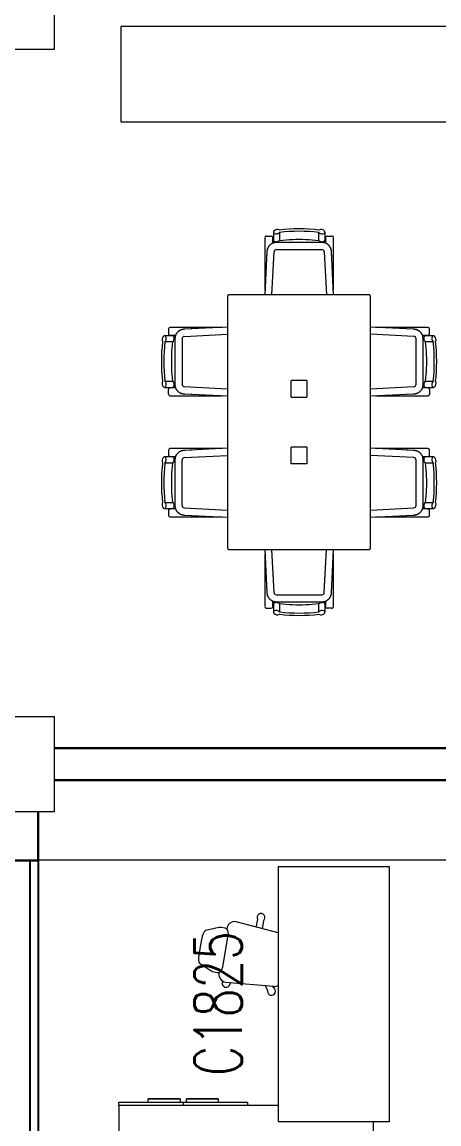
# Model space of a CAD drawing. Header units: inches. Extents: x 675 to 51927, y 19035 to 68555.
# Drawn here: x 8881 to 11500, y 45736 to 52663 of the extents above; entities that cross this region are included whole.
import ezdxf

# ---------------------------------------------------------------- set-up
doc = ezdxf.new("R2010")
doc.units = ezdxf.units.IN
doc.header["$LTSCALE"] = 0.5
doc.header["$MEASUREMENT"] = 0
for name, color, linetype, lineweight in [('00I-FURN', 30, 'Continuous', 9), ('Column', 192, 'Continuous', 13), ('Wall', 113, 'Continuous', 50)]:
    doc.layers.add(name, color=color, linetype=linetype, lineweight=lineweight)
doc.layers.add('Window Exterior', color=2, linetype='Continuous')
doc.layers.add('WINDOW_TEXT', color=7, linetype='Continuous')
doc.styles.add('_TCH_WINDOW', font='SIMPLEX', dxfattribs={"height": 3.5, "bigfont": 'GBCBIG'})

# ---------------------------------------------------------------- blocks, each defined once
blk = doc.blocks.new('$WINLIB2D$00000004')
at = {"color": 0}
for points in [[(-0.5, 0.5), (-0.5, -0.5)], [(-0.5, 0.5), (0.5, 0.5)], [(0.5, -0.5), (0.5, 0.5)], [(-0.5, 0.2406), (0.5, 0.2406)], [(-0.5, -0.5), (0.5, -0.5)]]:
    blk.add_lwpolyline(points, dxfattribs=at)

msp = doc.modelspace()

# ---------------------------------------------------------------- linework, layer by layer
at = {"layer": '00I-FURN'}
for p, q in [((11901.4, 52635.4), (9501.4, 52635.4)), ((9501.4, 52635.4), (9501.4, 52035.4)), ((9501.4, 52035.4), (11901.4, 52035.4)), ((10460.2, 51343.1), (10460.2, 51293.2)), ((10499.2, 51340.8), (10499.2, 51290.8)), ((10745.6, 51290.8), (10745.6, 51340.8)), ((10784.6, 51293.2), (10784.6, 51343.1)), ((10417.4, 51318), (10447.4, 51318)), ((10460.3, 51310.4), (10454.4, 51310.4)), ((10457, 51300.4), (10460.2, 51300.4)), ((10765.3, 51278), (10479.5, 51278)), ((10790.4, 51310.4), (10784.5, 51310.4)), ((10784.6, 51300.4), (10787.8, 51300.4)), ((10797.4, 51318), (10827.4, 51318)), ((10419.5, 51221), (10405.9, 50947.9)), ((10418.8, 51215.3), (10417.3, 51172)), ((10451, 50947.9), (10464.5, 51218.7)), ((10479.5, 51233), (10765.3, 51233)), ((10780.3, 51218.7), (10793.8, 50947.9)), ((10816.3, 51247.2), (10814.9, 51249.4)), ((10838.9, 50947.9), (10825.3, 51221)), ((10827.5, 51172), (10826, 51215.3)), ((10171.4, 50937.9), (10171.4, 49357.9)), ((11061.4, 50947.9), (10181.4, 50947.9)), ((11071.4, 49357.9), (11071.4, 50937.9)), ((9801.4, 50733.9), (9801.4, 50703.9)), ((9872.1, 50722.8), (9869.9, 50721.4)), ((10171.4, 50745.4), (9898.4, 50731.8)), ((9947.3, 50734), (9904.1, 50732.5)), ((11344.4, 50731.8), (11071.4, 50745.4)), ((11338.7, 50732.5), (11295.5, 50734)), ((11373.7, 50720.8), (11371.6, 50722.3)), ((11441.5, 50703.9), (11441.5, 50733.9)), ((9826.1, 50691.2), (9776.2, 50691.2)), ((9828.5, 50652.1), (9778.6, 50652.1)), ((9808.9, 50697), (9808.9, 50691.1)), ((9818.9, 50691.1), (9818.9, 50694.4)), ((9841.4, 50671.9), (9841.4, 50386)), ((9886.4, 50671.9), (9886.4, 50386)), ((9900.6, 50686.8), (10171.4, 50700.4)), ((11342.2, 50686.8), (11071.4, 50700.4)), ((11356.5, 50386), (11356.5, 50671.9)), ((11401.5, 50386), (11401.5, 50671.9)), ((11464.2, 50652.1), (11414.3, 50652.1)), ((11466.6, 50691.2), (11416.7, 50691.2)), ((11423.9, 50694.4), (11423.9, 50691.1)), ((11433.9, 50691.1), (11433.9, 50697)), ((9776.2, 50366.7), (9826.1, 50366.7)), ((9778.6, 50405.8), (9828.5, 50405.8)), ((9808.9, 50366.8), (9808.9, 50360.9)), ((9818.9, 50363.5), (9818.9, 50366.7)), ((9900.6, 50371), (10171.4, 50357.5)), ((10571.4, 50305.6), (10571.4, 50409.2)), ((10671.4, 50409.2), (10571.4, 50409.2)), ((10671.4, 50409.2), (10671.4, 50305.6)), ((11071.4, 50357.5), (11342.2, 50371)), ((11414.3, 50405.8), (11464.2, 50405.8)), ((11416.7, 50366.7), (11466.6, 50366.7)), ((11423.9, 50366.7), (11423.9, 50363.5)), ((11433.9, 50360.9), (11433.9, 50366.8)), ((9801.4, 50323.9), (9801.4, 50353.9)), ((9898.4, 50326.1), (10171.4, 50312.4)), ((9904.1, 50325.4), (9947.3, 50323.8)), ((10571.4, 50305.6), (10671.4, 50305.6)), ((11071.4, 50312.4), (11344.4, 50326.1)), ((11295.5, 50323.8), (11338.7, 50325.4)), ((11441.5, 50353.9), (11441.5, 50323.9)), ((9801.4, 49971.9), (9801.4, 49941.9)), ((10171.4, 49983.4), (9898.4, 49969.8)), ((9947.3, 49972), (9904.1, 49970.5)), ((10571.4, 49886.7), (10571.4, 49990.2)), ((10671.4, 49990.2), (10571.4, 49990.2)), ((10671.4, 49990.2), (10671.4, 49886.7)), ((11344.4, 49969.8), (11071.4, 49983.4)), ((11338.7, 49970.5), (11295.5, 49972)), ((11441.5, 49941.9), (11441.5, 49971.9)), ((9826.1, 49929.2), (9776.2, 49929.2)), ((9828.5, 49890.1), (9778.6, 49890.1)), ((9808.9, 49935), (9808.9, 49929.1)), ((9818.9, 49929.2), (9818.9, 49932.4)), ((9841.4, 49909.9), (9841.4, 49624)), ((9886.4, 49624), (9886.4, 49909.9)), ((9900.6, 49924.9), (10171.4, 49938.4)), ((10671.4, 49886.7), (10571.4, 49886.7)), ((11342.2, 49924.9), (11071.4, 49938.4)), ((11356.5, 49624), (11356.5, 49909.9)), ((11401.5, 49624), (11401.5, 49909.9)), ((11464.2, 49890.1), (11414.3, 49890.1)), ((11466.6, 49929.2), (11416.7, 49929.2)), ((11423.9, 49932.4), (11423.9, 49929.2)), ((11433.9, 49933.5), (11433.9, 49935)), ((11433.9, 49929.1), (11433.9, 49932.9)), ((9776.2, 49604.7), (9826.1, 49604.7)), ((9778.6, 49643.8), (9828.5, 49643.8)), ((9808.9, 49604.8), (9808.9, 49598.9)), ((9818.9, 49601.5), (9818.9, 49604.7)), ((9900.6, 49609), (10171.4, 49595.5)), ((11071.4, 49595.5), (11342.2, 49609)), ((11414.3, 49643.8), (11464.2, 49643.8)), ((11416.7, 49604.7), (11466.6, 49604.7)), ((11423.9, 49604.7), (11423.9, 49601.5)), ((11433.9, 49598.9), (11433.9, 49604.8)), ((9801.4, 49591.9), (9801.4, 49561.9)), ((9869.1, 49575.1), (9871.2, 49573.6)), ((9898.4, 49564.1), (10171.4, 49550.4)), ((9904.1, 49563.4), (9947.3, 49561.9)), ((11071.4, 49550.4), (11344.4, 49564.1)), ((11295.5, 49561.9), (11338.7, 49563.4)), ((11370.7, 49573.1), (11372.9, 49574.5)), ((11441.5, 49561.9), (11441.5, 49591.9)), ((10181.4, 49347.9), (11061.4, 49347.9)), ((10405.9, 49347.9), (10419.5, 49074.9)), ((10464.5, 49077.1), (10451, 49347.9)), ((10780.3, 49077.1), (10793.8, 49347.9)), ((10825.3, 49074.9), (10838.9, 49347.9)), ((10417.3, 49123.8), (10418.8, 49080.6)), ((10826, 49080.6), (10827.5, 49123.8)), ((10479.5, 49062.9), (10765.3, 49062.9)), ((10814.3, 49045.6), (10815.7, 49047.8)), ((10454.4, 48985.5), (10460.3, 48985.5)), ((10460.2, 48995.5), (10457, 48995.5)), ((10460.2, 49002.7), (10460.2, 48952.8)), ((10479.5, 49017.9), (10765.3, 49017.9)), ((10499.2, 49005), (10499.2, 48955.1)), ((10745.6, 48955.1), (10745.6, 49005)), ((10784.5, 48985.5), (10790.4, 48985.5)), ((10784.6, 48952.8), (10784.6, 49002.7)), ((10787.8, 48995.5), (10784.6, 48995.5)), ((10417.4, 48977.9), (10447.4, 48977.9)), ((10827.4, 48977.9), (10797.4, 48977.9)), ((11190.1, 47351.3), (10490.1, 47351.3)), ((10490.1, 47351.3), (10490.1, 45751.3)), ((11190.1, 45751.3), (11190.1, 47351.3)), ((10117.1, 46970.4), (10035.8, 46951.3)), ((10156.8, 46966.8), (10134.9, 46970.7)), ((10490.1, 46936.5), (10225.7, 47007.1)), ((10360.5, 47022), (10350.7, 46973.7)), ((10391.8, 46962.8), (10399.5, 47015.2)), ((10010.7, 46906.9), (10000.9, 46850.9)), ((10141.7, 46723.8), (10176.6, 46922.4)), ((10000.9, 46850.9), (9991.1, 46794.8)), ((9999.5, 46744.6), (10069.4, 46698.9)), ((10086, 46692.6), (10108, 46688.7)), ((10159, 46627.4), (10463.4, 46601)), ((10187.9, 46616.7), (10196.1, 46624.1)), ((10407.7, 46605.8), (10423.7, 46575.3)), ((10459.2, 46592.6), (10455.1, 46601.7)), ((9490.1, 45851.3), (9490.1, 45870.3)), ((10298.1, 45870.3), (9490.1, 45870.3)), ((9674.1, 45870.3), (9674.1, 45893.3)), ((9874.1, 45893.3), (9674.1, 45893.3)), ((9874.1, 45890.8), (9674.1, 45890.8)), ((9874.1, 45893.3), (9874.1, 45870.3)), ((9894.1, 45870.3), (9894.1, 45851.3)), ((9914.1, 45870.3), (9914.1, 45893.3)), ((10114.1, 45893.3), (9914.1, 45893.3)), ((10114.1, 45890.8), (9914.1, 45890.8)), ((10114.1, 45893.3), (10114.1, 45870.3)), ((10298.1, 45870.3), (10298.1, 45851.3)), ((10490.1, 45851.3), (9490.1, 45851.3)), ((9490.1, 45851.3), (9490.1, 45451.3)), ((10490.1, 45751.3), (11190.1, 45751.3)), ((11090.1, 45691.3), (11090.1, 45751.3))]:
    msp.add_line(p, q, dxfattribs=at)
at = {"layer": '00I-FURN', "lineweight": 20}
msp.add_line((8983.1, 47395.5), (12451.4, 47395.5), dxfattribs=at)
at = {"layer": '00I-FURN', "flags": 128}
for points in [[(10407.4, 51308), (10407.4, 50978)], [(10479.5, 51278), (10477.1, 51277.9), (10474.7, 51277.8), (10472.3, 51277.6), (10469.9, 51277.2), (10467.6, 51276.8), (10465.2, 51276.3), (10462.9, 51275.7), (10460.6, 51274.9), (10458.3, 51274.1), (10456.1, 51273.3), (10453.9, 51272.3), (10451.8, 51271.2), (10449.7, 51270.1), (10447.6, 51268.8), (10445.6, 51267.5), (10443.6, 51266.1), (10441.7, 51264.6), (10439.9, 51263.1), (10438.1, 51261.5), (10436.4, 51259.8), (10434.8, 51258), (10433.2, 51256.2), (10431.7, 51254.3), (10430.3, 51252.4), (10429, 51250.4), (10427.7, 51248.4), (10426.6, 51246.3), (10425.5, 51244.1), (10424.5, 51242), (10423.6, 51239.7), (10422.7, 51237.5), (10422, 51235.2), (10421.4, 51232.9), (10420.8, 51230.5), (10420.3, 51228.2), (10420, 51225.8), (10419.7, 51223.4), (10419.6, 51221), (10419.5, 51221)], [(10457.4, 51273.8), (10457.4, 51308)], [(10483.8, 51278), (10481.2, 51277.9), (10478.6, 51277.8), (10476, 51277.5), (10473.4, 51277.2), (10470.9, 51276.7), (10468.3, 51276.1), (10465.8, 51275.5), (10464.5, 51275.1)], [(10780, 51275.2), (10777.5, 51275.9), (10775, 51276.5), (10772.4, 51277), (10769.8, 51277.4), (10767.2, 51277.7), (10764.7, 51277.9), (10762.1, 51278), (10761, 51278)], [(10825.3, 51221), (10825.1, 51223.4), (10824.8, 51225.8), (10824.5, 51228.1), (10824, 51230.5), (10823.5, 51232.8), (10822.8, 51235.1), (10822.1, 51237.4), (10821.3, 51239.7), (10820.4, 51241.9), (10819.4, 51244.1), (10818.3, 51246.2), (10817.1, 51248.3), (10815.8, 51250.4), (10814.5, 51252.4), (10813.1, 51254.3), (10811.6, 51256.2), (10810, 51258), (10808.4, 51259.8), (10806.7, 51261.4), (10804.9, 51263.1), (10803.1, 51264.6), (10801.2, 51266.1), (10799.2, 51267.5), (10797.2, 51268.8), (10795.2, 51270), (10793.1, 51271.2), (10790.9, 51272.3), (10788.7, 51273.2), (10786.5, 51274.1), (10784.2, 51274.9), (10782, 51275.6), (10779.6, 51276.3), (10777.3, 51276.8), (10774.9, 51277.2), (10772.6, 51277.6), (10770.2, 51277.8), (10767.8, 51277.9), (10765.4, 51278), (10765.3, 51278)], [(10787.4, 51308), (10787.4, 51274.8)], [(10837.4, 50978), (10837.4, 51308)], [(10423.2, 51236.5), (10422.3, 51234.1), (10421.5, 51231.6), (10420.8, 51229.1), (10420.2, 51226.6), (10419.7, 51224), (10419.3, 51221.5), (10419, 51218.9), (10418.9, 51216.3), (10418.8, 51215.3)], [(10826, 51215.3), (10825.8, 51217.9), (10825.6, 51220.4), (10825.2, 51223), (10824.8, 51225.6), (10824.2, 51228.1), (10823.6, 51230.6), (10822.8, 51233.1), (10822, 51235.6), (10821.3, 51237.2)], [(10141.4, 50743.9), (9811.4, 50743.9)], [(9898.4, 50731.8), (9896, 50731.6), (9893.6, 50731.4), (9891.2, 50731), (9888.8, 50730.5), (9886.5, 50730), (9884.2, 50729.4), (9881.9, 50728.6), (9879.7, 50727.8), (9877.4, 50726.9), (9875.3, 50725.9), (9873.1, 50724.8), (9871, 50723.6), (9869, 50722.4), (9867, 50721), (9865, 50719.6), (9863.2, 50718.1), (9861.3, 50716.6), (9859.6, 50714.9), (9857.9, 50713.2), (9856.3, 50711.5), (9854.7, 50709.6), (9853.3, 50707.7), (9851.9, 50705.8), (9850.5, 50703.8), (9849.3, 50701.7), (9848.2, 50699.6), (9847.1, 50697.5), (9846.1, 50695.3), (9845.2, 50693), (9844.4, 50690.8), (9843.7, 50688.5), (9843.1, 50686.2), (9842.6, 50683.8), (9842.1, 50681.5), (9841.8, 50679.1), (9841.5, 50676.7), (9841.4, 50674.3), (9841.4, 50671.9), (9841.4, 50671.9)], [(9904.1, 50732.5), (9901.5, 50732.4), (9898.9, 50732.1), (9896.3, 50731.8), (9893.8, 50731.3), (9891.2, 50730.8), (9888.7, 50730.1), (9886.2, 50729.4), (9883.8, 50728.5), (9882.2, 50727.9)], [(11431.5, 50743.9), (11101.5, 50743.9)], [(11360, 50728.2), (11357.6, 50729), (11355.1, 50729.8), (11352.6, 50730.5), (11350.1, 50731.1), (11347.5, 50731.6), (11344.9, 50732), (11342.3, 50732.3), (11339.8, 50732.5), (11338.7, 50732.5)], [(11401.5, 50671.9), (11401.4, 50674.3), (11401.3, 50676.7), (11401, 50679), (11400.7, 50681.4), (11400.3, 50683.8), (11399.7, 50686.1), (11399.1, 50688.4), (11398.4, 50690.7), (11397.6, 50693), (11396.7, 50695.2), (11395.7, 50697.4), (11394.7, 50699.6), (11393.5, 50701.7), (11392.3, 50703.7), (11391, 50705.7), (11389.6, 50707.7), (11388.1, 50709.6), (11386.6, 50711.4), (11384.9, 50713.2), (11383.3, 50714.9), (11381.5, 50716.5), (11379.7, 50718.1), (11377.8, 50719.6), (11375.9, 50721), (11373.9, 50722.4), (11371.8, 50723.6), (11369.7, 50724.8), (11367.6, 50725.9), (11365.4, 50726.9), (11363.2, 50727.8), (11360.9, 50728.6), (11358.7, 50729.3), (11356.3, 50730), (11354, 50730.5), (11351.7, 50731), (11349.3, 50731.4), (11346.9, 50731.6), (11344.5, 50731.8), (11344.4, 50731.8)], [(9811.4, 50693.9), (9844.5, 50693.9)], [(9844.2, 50686.5), (9843.5, 50684), (9842.9, 50681.5), (9842.4, 50678.9), (9842, 50676.4), (9841.7, 50673.8), (9841.5, 50671.2), (9841.4, 50668.6), (9841.4, 50667.6)], [(11397.2, 50693.9), (11431.5, 50693.9)], [(11401.5, 50667.6), (11401.4, 50670.2), (11401.2, 50672.8), (11401, 50675.3), (11400.6, 50677.9), (11400.2, 50680.5), (11399.6, 50683), (11398.9, 50685.5), (11398.5, 50686.8)], [(9845.6, 50363.9), (9811.4, 50363.9)], [(9841.4, 50390.3), (9841.4, 50387.7), (9841.6, 50385.1), (9841.8, 50382.5), (9842.2, 50380), (9842.6, 50377.4), (9843.2, 50374.9), (9843.9, 50372.4), (9844.3, 50371.1)], [(9841.4, 50386), (9841.4, 50383.6), (9841.5, 50381.2), (9841.8, 50378.8), (9842.1, 50376.5), (9842.5, 50374.1), (9843.1, 50371.8), (9843.7, 50369.4), (9844.4, 50367.1), (9845.2, 50364.9), (9846.1, 50362.7), (9847.1, 50360.5), (9848.1, 50358.3), (9849.3, 50356.2), (9850.5, 50354.1), (9851.8, 50352.1), (9853.2, 50350.2), (9854.7, 50348.3), (9856.2, 50346.5), (9857.9, 50344.7), (9859.6, 50343), (9861.3, 50341.3), (9863.1, 50339.8), (9865, 50338.3), (9866.9, 50336.9), (9868.9, 50335.5), (9871, 50334.3), (9873.1, 50333.1), (9875.2, 50332), (9877.4, 50331), (9879.6, 50330.1), (9881.9, 50329.3), (9884.1, 50328.5), (9886.5, 50327.9), (9888.8, 50327.3), (9891.2, 50326.9), (9893.5, 50326.5), (9895.9, 50326.3), (9898.3, 50326.1), (9898.4, 50326.1)], [(11344.4, 50326.1), (11346.8, 50326.3), (11349.2, 50326.5), (11351.6, 50326.9), (11354, 50327.3), (11356.3, 50327.9), (11358.6, 50328.5), (11360.9, 50329.3), (11363.1, 50330.1), (11365.4, 50331), (11367.5, 50332), (11369.7, 50333.1), (11371.8, 50334.2), (11373.8, 50335.5), (11375.8, 50336.8), (11377.8, 50338.2), (11379.6, 50339.7), (11381.5, 50341.3), (11383.2, 50342.9), (11384.9, 50344.6), (11386.5, 50346.4), (11388.1, 50348.2), (11389.5, 50350.1), (11390.9, 50352.1), (11392.3, 50354.1), (11393.5, 50356.2), (11394.6, 50358.3), (11395.7, 50360.4), (11396.7, 50362.6), (11397.6, 50364.8), (11398.4, 50367.1), (11399.1, 50369.4), (11399.7, 50371.7), (11400.2, 50374), (11400.7, 50376.4), (11401, 50378.8), (11401.3, 50381.2), (11401.4, 50383.6), (11401.5, 50386), (11401.5, 50386)], [(11431.5, 50363.9), (11398.3, 50363.9)], [(11398.6, 50371.4), (11399.3, 50373.9), (11399.9, 50376.4), (11400.4, 50378.9), (11400.9, 50381.5), (11401.2, 50384.1), (11401.3, 50385.4)], [(11401.4, 50386.7), (11401.4, 50389.3), (11401.5, 50390.3)], [(9811.4, 50313.9), (10141.4, 50313.9)], [(9882.8, 50329.7), (9885.2, 50328.8), (9887.7, 50328), (9890.2, 50327.3), (9892.8, 50326.8), (9895.3, 50326.3), (9897.9, 50325.9), (9900.5, 50325.6), (9903.1, 50325.4), (9904.1, 50325.4)], [(11101.5, 50313.9), (11431.5, 50313.9)], [(11338.7, 50325.4), (11341.3, 50325.5), (11343.9, 50325.7), (11346.5, 50326.1), (11349, 50326.5), (11351.6, 50327.1), (11354.1, 50327.8), (11356.6, 50328.5), (11359, 50329.4), (11360.7, 50330)], [(10141.4, 49981.9), (9811.4, 49981.9)], [(9898.4, 49969.8), (9896, 49969.6), (9893.6, 49969.4), (9891.2, 49969), (9888.8, 49968.6), (9886.5, 49968), (9884.2, 49967.4), (9881.9, 49966.6), (9879.7, 49965.8), (9877.4, 49964.9), (9875.3, 49963.9), (9873.1, 49962.8), (9871, 49961.6), (9869, 49960.4), (9867, 49959.1), (9865, 49957.6), (9863.2, 49956.1), (9861.3, 49954.6), (9859.6, 49952.9), (9857.9, 49951.2), (9856.3, 49949.5), (9854.7, 49947.6), (9853.3, 49945.7), (9851.9, 49943.8), (9850.5, 49941.8), (9849.3, 49939.7), (9848.2, 49937.6), (9847.1, 49935.5), (9846.1, 49933.3), (9845.2, 49931.1), (9844.4, 49928.8), (9843.7, 49926.5), (9843.1, 49924.2), (9842.6, 49921.8), (9842.1, 49919.5), (9841.8, 49917.1), (9841.5, 49914.7), (9841.4, 49912.3), (9841.4, 49909.9), (9841.4, 49909.9)], [(9904.1, 49970.5), (9901.5, 49970.4), (9898.9, 49970.1), (9896.3, 49969.8), (9893.8, 49969.3), (9891.2, 49968.8), (9888.7, 49968.1), (9886.2, 49967.4), (9883.8, 49966.5), (9882.1, 49965.9)], [(11431.5, 49981.9), (11101.5, 49981.9)], [(11360, 49966.2), (11357.6, 49967), (11355.1, 49967.8), (11352.6, 49968.5), (11350.1, 49969.1), (11347.5, 49969.6), (11344.9, 49970), (11342.3, 49970.3), (11339.8, 49970.5), (11338.7, 49970.5)], [(11401.5, 49909.9), (11401.4, 49912.3), (11401.3, 49914.7), (11401, 49917.1), (11400.7, 49919.4), (11400.3, 49921.8), (11399.7, 49924.1), (11399.1, 49926.5), (11398.4, 49928.7), (11397.6, 49931), (11396.7, 49933.2), (11395.7, 49935.4), (11394.7, 49937.6), (11393.5, 49939.7), (11392.3, 49941.7), (11391, 49943.7), (11389.6, 49945.7), (11388.1, 49947.6), (11386.6, 49949.4), (11384.9, 49951.2), (11383.3, 49952.9), (11381.5, 49954.5), (11379.7, 49956.1), (11377.8, 49957.6), (11375.9, 49959), (11373.9, 49960.4), (11371.8, 49961.6), (11369.7, 49962.8), (11367.6, 49963.9), (11365.4, 49964.9), (11363.2, 49965.8), (11360.9, 49966.6), (11358.7, 49967.4), (11356.3, 49968), (11354, 49968.5), (11351.7, 49969), (11349.3, 49969.4), (11346.9, 49969.6), (11344.5, 49969.8), (11344.4, 49969.8)], [(9811.4, 49931.9), (9844.5, 49931.9)], [(9844.2, 49924.5), (9843.5, 49922), (9842.9, 49919.5), (9842.4, 49916.9), (9842, 49914.4), (9841.7, 49911.8), (9841.5, 49909.2), (9841.4, 49906.6), (9841.4, 49905.6)], [(11397.2, 49931.9), (11431.5, 49931.9)], [(11401.5, 49905.6), (11401.4, 49908.2), (11401.2, 49910.8), (11401, 49913.4), (11400.6, 49915.9), (11400.2, 49918.5), (11399.6, 49921), (11398.9, 49923.5), (11398.5, 49924.8)], [(9845.6, 49601.9), (9811.4, 49601.9)], [(9841.4, 49628.3), (9841.4, 49625.7), (9841.6, 49623.1), (9841.8, 49620.5), (9842.2, 49618), (9842.6, 49615.4), (9843.2, 49612.9), (9843.9, 49610.4), (9844.3, 49609.1)], [(9841.4, 49624), (9841.4, 49621.6), (9841.5, 49619.2), (9841.8, 49616.8), (9842.1, 49614.5), (9842.5, 49612.1), (9843.1, 49609.8), (9843.7, 49607.4), (9844.4, 49605.1), (9845.2, 49602.9), (9846.1, 49600.7), (9847.1, 49598.5), (9848.1, 49596.3), (9849.3, 49594.2), (9850.5, 49592.2), (9851.8, 49590.1), (9853.2, 49588.2), (9854.7, 49586.3), (9856.2, 49584.5), (9857.9, 49582.7), (9859.6, 49581), (9861.3, 49579.3), (9863.1, 49577.8), (9865, 49576.3), (9866.9, 49574.9), (9868.9, 49573.5), (9871, 49572.3), (9873.1, 49571.1), (9875.2, 49570), (9877.4, 49569), (9879.6, 49568.1), (9881.9, 49567.3), (9884.1, 49566.5), (9886.5, 49565.9), (9888.8, 49565.3), (9891.2, 49564.9), (9893.5, 49564.5), (9895.9, 49564.3), (9898.3, 49564.1), (9898.4, 49564.1)], [(11344.4, 49564.1), (11346.8, 49564.3), (11349.2, 49564.5), (11351.6, 49564.9), (11354, 49565.3), (11356.3, 49565.9), (11358.6, 49566.5), (11360.9, 49567.3), (11363.1, 49568.1), (11365.4, 49569), (11367.5, 49570), (11369.7, 49571.1), (11371.8, 49572.3), (11373.8, 49573.5), (11375.8, 49574.8), (11377.8, 49576.3), (11379.6, 49577.7), (11381.5, 49579.3), (11383.2, 49580.9), (11384.9, 49582.6), (11386.5, 49584.4), (11388.1, 49586.3), (11389.5, 49588.1), (11390.9, 49590.1), (11392.3, 49592.1), (11393.5, 49594.2), (11394.6, 49596.3), (11395.7, 49598.4), (11396.7, 49600.6), (11397.6, 49602.8), (11398.4, 49605.1), (11399.1, 49607.4), (11399.7, 49609.7), (11400.2, 49612.1), (11400.7, 49614.4), (11401, 49616.8), (11401.3, 49619.2), (11401.4, 49621.6), (11401.5, 49624), (11401.5, 49624)], [(11431.5, 49601.9), (11398.3, 49601.9)], [(11398.6, 49609.4), (11399.3, 49611.9), (11399.9, 49614.4), (11400.4, 49616.9), (11400.9, 49619.5), (11401.2, 49622.1), (11401.3, 49623.4)], [(11401.4, 49624.7), (11401.4, 49627.3), (11401.5, 49628.3)], [(9811.4, 49551.9), (10141.4, 49551.9)], [(9882.8, 49567.7), (9885.2, 49566.8), (9887.7, 49566), (9890.2, 49565.4), (9892.8, 49564.8), (9895.3, 49564.3), (9897.9, 49563.9), (9900.5, 49563.6), (9903.1, 49563.4), (9904.1, 49563.4)], [(11101.5, 49551.9), (11431.5, 49551.9)], [(11338.7, 49563.4), (11341.3, 49563.5), (11343.9, 49563.7), (11346.5, 49564.1), (11349, 49564.6), (11351.6, 49565.1), (11354.1, 49565.8), (11356.6, 49566.5), (11359, 49567.4), (11360.7, 49568)], [(10407.4, 49317), (10407.4, 48987.9)], [(10837.4, 48987.9), (10837.4, 49317)], [(10418.8, 49080.6), (10419, 49078), (10419.2, 49075.4), (10419.6, 49072.9), (10420, 49070.3), (10420.6, 49067.8), (10421.2, 49065.2), (10422, 49062.8), (10422.8, 49060.3), (10423.5, 49058.7)], [(10419.5, 49074.9), (10419.7, 49072.5), (10420, 49070.1), (10420.3, 49067.7), (10420.8, 49065.4), (10421.3, 49063.1), (10422, 49060.7), (10422.7, 49058.5), (10423.5, 49056.2), (10424.4, 49054), (10425.4, 49051.8), (10426.5, 49049.7), (10427.7, 49047.6), (10429, 49045.5), (10430.3, 49043.5), (10431.7, 49041.6), (10433.2, 49039.7), (10434.8, 49037.9), (10436.4, 49036.1), (10438.1, 49034.4), (10439.9, 49032.8), (10441.7, 49031.3), (10443.6, 49029.8), (10445.6, 49028.4), (10447.6, 49027.1), (10449.6, 49025.8), (10451.7, 49024.7), (10453.9, 49023.6), (10456.1, 49022.6), (10458.3, 49021.8), (10460.6, 49021), (10462.8, 49020.2), (10465.2, 49019.6), (10467.5, 49019.1), (10469.9, 49018.7), (10472.2, 49018.3), (10474.6, 49018.1), (10477, 49017.9), (10479.4, 49017.9), (10479.5, 49017.9)], [(10765.3, 49017.9), (10767.7, 49017.9), (10770.1, 49018.1), (10772.5, 49018.3), (10774.9, 49018.7), (10777.2, 49019.1), (10779.6, 49019.6), (10781.9, 49020.2), (10784.2, 49020.9), (10786.5, 49021.7), (10788.7, 49022.6), (10790.9, 49023.6), (10793, 49024.7), (10795.1, 49025.8), (10797.2, 49027.1), (10799.2, 49028.4), (10801.2, 49029.8), (10803.1, 49031.2), (10804.9, 49032.8), (10806.7, 49034.4), (10808.4, 49036.1), (10810, 49037.8), (10811.6, 49039.7), (10813.1, 49041.5), (10814.5, 49043.5), (10815.8, 49045.5), (10817.1, 49047.5), (10818.2, 49049.6), (10819.3, 49051.8), (10820.3, 49053.9), (10821.2, 49056.2), (10822.1, 49058.4), (10822.8, 49060.7), (10823.4, 49063), (10824, 49065.3), (10824.5, 49067.7), (10824.8, 49070.1), (10825.1, 49072.5), (10825.2, 49074.8), (10825.3, 49074.9)], [(10821.6, 49059.3), (10822.5, 49061.8), (10823.3, 49064.3), (10824, 49066.8), (10824.6, 49069.3), (10825.1, 49071.8), (10825.5, 49074.4), (10825.8, 49077), (10825.9, 49079.6), (10826, 49080.6)], [(10457.4, 48987.9), (10457.4, 49021)], [(10464.8, 49020.7), (10467.3, 49020), (10469.8, 49019.4), (10472.4, 49018.9), (10475, 49018.5), (10477.6, 49018.2), (10478.8, 49018.1)], [(10480.1, 49018), (10482.7, 49017.9), (10483.8, 49017.9)], [(10761, 49017.9), (10763.6, 49017.9), (10766.2, 49018.1), (10768.8, 49018.4), (10771.4, 49018.7), (10773.9, 49019.2), (10776.5, 49019.8), (10779, 49020.4), (10780.3, 49020.8)], [(10787.4, 49022.1), (10787.4, 48987.9)]]:
    msp.add_lwpolyline(points, dxfattribs=at)
at = {"layer": '00I-FURN'}
for centre, radius, start, end in [((10417.4, 51308), 10, 90, 195), ((10447.4, 51308), 10, 15, 90), ((10479.5, 51218), 60, 102.4512, 105.28025), ((10765.3, 51218), 60, 74.63187, 77.5488), ((10797.4, 51308), 10, 90, 165), ((10827.4, 51308), 10, 345, 90), ((10479.5, 51218), 60, 161.76946, 164.6864), ((10479.5, 51218), 15, 90, 177.13759), ((10765.3, 51218), 15, 2.86241, 90), ((10765.3, 51218), 60, 15.3136, 18.14265), ((10181.4, 50937.9), 10, 90, 180), ((11061.4, 50937.9), 10, 0, 90), ((9811.4, 50733.9), 10, 75, 180), ((9901.4, 50671.9), 60, 105.3136, 108.14265), ((11341.5, 50671.9), 60, 71.85735, 74.6864), ((11431.5, 50733.9), 10, 0, 105), ((9811.4, 50703.9), 10, 180, 255), ((9901.4, 50671.9), 60, 164.63187, 167.5488), ((9901.4, 50671.9), 15, 92.86241, 180), ((11341.5, 50671.9), 15, 0, 87.13759), ((11341.5, 50671.9), 60, 12.4512, 15.36813), ((11431.5, 50703.9), 10, 285, 0), ((9901.4, 50386), 60, 192.87264, 195.28025), ((9901.4, 50386), 15, 180, 267.13759), ((11341.5, 50386), 15, 272.86241, 0), ((11341.5, 50386), 60, 344.71975, 347.12736), ((9811.4, 50353.9), 10, 105, 180), ((9811.4, 50323.9), 10, 180, 285), ((9901.4, 50386), 60, 251.76946, 254.6864), ((11341.5, 50386), 60, 285.3136, 288.23054), ((11431.5, 50323.9), 10, 255, 0), ((11431.5, 50353.9), 10, 0, 75), ((9811.4, 49971.9), 10, 75, 180), ((9901.4, 49909.9), 60, 105.3136, 108.23054), ((11341.5, 49909.9), 60, 71.76946, 74.6864), ((11431.5, 49971.9), 10, 0, 105), ((9811.4, 49941.9), 10, 180, 255), ((9901.4, 49909.9), 60, 164.71975, 167.5488), ((9901.4, 49909.9), 15, 92.86241, 180), ((11341.5, 49909.9), 15, 0, 87.13759), ((11341.5, 49909.9), 60, 12.4512, 15.28025), ((11431.5, 49941.9), 10, 285, 294.23405), ((11431.5, 49941.9), 10, 300, 0), ((9901.4, 49624), 60, 192.4512, 195.36813), ((9901.4, 49624), 15, 180, 267.13759), ((11341.5, 49624), 15, 272.86241, 0), ((11341.5, 49624), 60, 344.63187, 347.5488), ((9811.4, 49591.9), 10, 105, 180), ((9811.4, 49561.9), 10, 180, 285), ((9901.4, 49624), 60, 251.85735, 254.6864), ((11341.5, 49624), 60, 285.3136, 288.14265), ((11431.5, 49561.9), 10, 255, 0), ((11431.5, 49591.9), 10, 0, 75), ((10181.4, 49357.9), 10, 180, 270), ((11061.4, 49357.9), 10, 270, 0), ((10479.5, 49077.9), 60, 195.3136, 198.23054), ((10479.5, 49077.9), 15, 182.86241, 270), ((10765.3, 49077.9), 15, 270, 357.13759), ((10765.3, 49077.9), 60, 341.85735, 344.6864), ((10417.4, 48987.9), 10, 165, 270), ((10447.4, 48987.9), 10, 270, 345), ((10479.5, 49077.9), 60, 254.71975, 257.5488), ((10765.3, 49077.9), 60, 282.4512, 285.36813), ((10797.4, 48987.9), 10, 195, 270), ((10827.4, 48987.9), 10, 270, 15), ((10382.7, 47033.7), 25, 312.27293, 207.80883), ((10126.7, 46929.3), 42.1, 78.85672, 103.23826), ((10217.1, 46957.9), 50, 80.04088, 175.2317), ((10108.2, 46889.8), 99, 146.84351, 170.04088), ((10039.8, 46934.5), 17.2, 103.23826, 146.84351), ((10152.9, 46944.5), 22.6, 18.63843, 80.04088), ((10117.8, 46932.7), 59.6, 350.04088, 18.63843), ((10088.5, 46777.7), 99, 170.04088, 193.23826), ((10009, 46759), 17.2, 193.23826, 236.84351), ((10092.4, 46734.2), 42.1, 236.84351, 261.22505), ((10111.9, 46711), 22.6, 260.04088, 321.44334), ((10083, 46734.1), 59.6, 321.44334, 350.04088), ((10167.7, 46676.6), 50, 164.85006, 260.04088), ((10163.2, 46620.2), 25, 147.55039, 351.80883), ((10448.1, 46570.2), 25, 168.27293, 63.80883), ((10467.7, 46650.8), 50, 265.04088, 296.73938)]:
    msp.add_arc(centre, radius, start, end, dxfattribs=at)
for centre, major_axis, start_param, end_param in [((10469.4, 51343.1), (9.19, 0), 2.381404, 4.290794), ((10484.7, 51328.7), (30.3, 0), 1.110647, 2.381404), ((10478, 51362.3), (30.3, 0), 4.290794, 5.488035), ((10622.4, 50291.3), (1075.6, 0), 1.454987, 1.686606), ((10622.4, 50291.3), (1060.6, 0), 1.454386, 1.687206), ((10766.8, 51362.3), (30.3, 0), 3.936743, 5.133984), ((10760.1, 51328.7), (30.3, 0), 0.760189, 2.030946), ((10775.4, 51343.1), (9.19, 0), 5.133984, 7.043374), ((10828, 50528.9), (0, -1075.6), 4.596579, 4.828199), ((9790.7, 50666.7), (0, -30.3), 3.901781, 5.172539), ((10828, 50528.9), (0, -1060.6), 4.595979, 4.828799), ((9776.2, 50682), (0, -9.19), 1.992391, 3.901781), ((9757, 50673.3), (0, -30.3), 0.79515, 1.992391), ((11485.8, 50673.3), (0, -30.3), 4.290794, 5.488035), ((11466.6, 50682), (0, -9.19), 2.381404, 4.290794), ((10414.8, 50528.9), (0, -1060.6), 1.454386, 1.687206), ((11452.1, 50666.7), (0, -30.3), 1.110647, 2.381404), ((10414.8, 50528.9), (0, -1075.6), 1.454987, 1.686606), ((9790.7, 50391.2), (0, -30.3), 4.252239, 5.522997), ((9776.2, 50375.9), (0, -9.19), 5.522997, 7.432387), ((9757, 50384.5), (0, -30.3), 1.149202, 2.346443), ((11485.8, 50384.5), (0, -30.3), 3.936743, 5.133984), ((11466.6, 50375.9), (0, -9.19), 5.133984, 7.043374), ((11452.1, 50391.2), (0, -30.3), 0.760189, 2.030946), ((10828, 49766.9), (0, -1075.6), 4.596579, 4.828199), ((9790.7, 49904.7), (0, -30.3), 3.901781, 5.172539), ((10828, 49766.9), (0, -1060.6), 4.595979, 4.828799), ((9776.2, 49920), (0, -9.19), 1.992391, 3.901781), ((9757, 49911.3), (0, -30.3), 0.79515, 1.992391), ((11485.8, 49911.3), (0, -30.3), 4.290794, 5.488035), ((11466.6, 49920), (0, -9.19), 2.381404, 4.290794), ((10414.8, 49766.9), (0, -1060.6), 1.454386, 1.687206), ((11452.1, 49904.7), (0, -30.3), 1.110647, 2.381404), ((10414.8, 49766.9), (0, -1075.6), 1.454987, 1.686606), ((9790.7, 49629.2), (0, -30.3), 4.252239, 5.522997), ((9776.2, 49613.9), (0, -9.19), 5.522997, 7.432387), ((9757, 49622.6), (0, -30.3), 1.149202, 2.346443), ((11485.8, 49622.6), (0, -30.3), 3.936743, 5.133984), ((11466.6, 49613.9), (0, -9.19), 5.133984, 7.043374), ((11452.1, 49629.2), (0, -30.3), 0.760189, 2.030946), ((10469.4, 48952.8), (9.19, 0), 1.992391, 3.901781), ((10484.7, 48967.2), (30.3, 0), 3.901781, 5.172539), ((10478, 48933.6), (30.3, 0), 0.79515, 1.992391), ((10622.4, 50004.5), (1075.6, 0), 4.596579, 4.828199), ((10622.4, 50004.5), (1060.6, 0), 4.595979, 4.828799), ((10766.8, 48933.6), (30.3, 0), 1.149202, 2.346443), ((10760.1, 48967.2), (30.3, 0), 4.252239, 5.522997), ((10775.4, 48952.8), (9.19, 0), 5.522997, 7.432387)]:
    msp.add_ellipse(centre, major_axis=major_axis, ratio=0.996175, start_param=start_param, end_param=end_param, dxfattribs=at)
for points in [[(10460.2, 51293.6), (10460.2, 51292.9), (10460.3, 51291.4), (10461, 51289.3), (10462.1, 51287.4), (10463.7, 51285.9), (10464.9, 51285.1), (10465.6, 51284.8)], [(10499.2, 51290.8), (10526.5, 51294), (10581.2, 51298.3), (10663.6, 51298.3), (10718.3, 51294), (10745.6, 51290.8)], [(9828.5, 50405.8), (9825.3, 50433), (9821, 50487.8), (9821, 50570.1), (9825.3, 50624.9), (9828.5, 50652.1)], [(11417.1, 50691.1), (11416.4, 50691.2), (11414.9, 50691.1), (11412.8, 50690.4), (11410.9, 50689.2), (11409.3, 50687.7), (11408.6, 50686.4), (11408.3, 50685.7)], [(11414.3, 50652.1), (11417.5, 50624.9), (11421.8, 50570.1), (11421.8, 50487.8), (11417.5, 50433), (11414.3, 50405.8)], [(9825.7, 50366.7), (9826.5, 50366.7), (9827.9, 50366.8), (9830, 50367.5), (9831.9, 50368.7), (9833.5, 50370.2), (9834.2, 50371.5), (9834.5, 50372.2)], [(9828.5, 49643.8), (9825.3, 49671), (9821, 49725.8), (9821, 49808.1), (9825.3, 49862.9), (9828.5, 49890.1)], [(11417.1, 49929.2), (11416.4, 49929.2), (11414.9, 49929.1), (11412.8, 49928.4), (11410.9, 49927.2), (11409.3, 49925.7), (11408.6, 49924.4), (11408.3, 49923.7)], [(11414.3, 49890.1), (11417.5, 49862.9), (11421.8, 49808.1), (11421.8, 49725.8), (11417.5, 49671), (11414.3, 49643.8)], [(9825.7, 49604.7), (9826.5, 49604.7), (9827.9, 49604.8), (9830, 49605.5), (9831.9, 49606.7), (9833.5, 49608.2), (9834.2, 49609.5), (9834.5, 49610.2)], [(10745.6, 49005), (10718.3, 49001.9), (10663.6, 48997.6), (10581.2, 48997.6), (10526.5, 49001.9), (10499.2, 49005)], [(10784.6, 49002.3), (10784.6, 49003), (10784.5, 49004.5), (10783.8, 49006.6), (10782.7, 49008.5), (10781.1, 49010), (10779.9, 49010.8), (10779.2, 49011.1)]]:
    msp.add_open_spline(points, degree=3, dxfattribs=at)
for points, knots in [([(10465.6, 51284.8), (10470, 51282.8), (10478.6, 51281.3), (10490.5, 51284.2), (10496.6, 51288.3), (10499.2, 51290.8)], [0, 0, 0, 0, 0.4, 0.7, 1, 1, 1, 1]), ([(10745.6, 51290.8), (10749, 51287.4), (10756.5, 51283), (10768.7, 51281.6), (10775.9, 51283.3), (10779.2, 51284.8)], [0, 0, 0, 0, 0.4, 0.7, 1, 1, 1, 1]), ([(10779.2, 51284.8), (10780.5, 51285.4), (10782.9, 51287.3), (10784.5, 51290.7), (10784.6, 51292.9), (10784.6, 51293.6)], [0, 0, 0, 0, 0.25, 0.5, 0.625, 0.625, 0.625, 0.625]), ([(9834.5, 50685.7), (9833.9, 50687.1), (9832.1, 50689.4), (9828.7, 50691), (9826.5, 50691.2), (9825.7, 50691.1)], [0, 0, 0, 0, 0.25, 0.5, 0.625, 0.625, 0.625, 0.625]), ([(9828.5, 50652.1), (9831.9, 50655.6), (9836.3, 50663.1), (9837.8, 50675.3), (9836, 50682.4), (9834.5, 50685.7)], [0, 0, 0, 0, 0.4, 0.7, 1, 1, 1, 1]), ([(11408.3, 50685.7), (11406.3, 50681.3), (11404.7, 50672.8), (11407.6, 50660.8), (11411.8, 50654.7), (11414.3, 50652.1)], [0, 0, 0, 0, 0.4, 0.7, 1, 1, 1, 1]), ([(9834.5, 50372.2), (9836.5, 50376.6), (9838.1, 50385.1), (9835.2, 50397.1), (9831.1, 50403.2), (9828.5, 50405.8)], [0, 0, 0, 0, 0.4, 0.7, 1, 1, 1, 1]), ([(11414.3, 50405.8), (11410.9, 50402.3), (11406.5, 50394.8), (11405, 50382.6), (11406.8, 50375.5), (11408.3, 50372.2)], [0, 0, 0, 0, 0.4, 0.7, 1, 1, 1, 1]), ([(11408.3, 50372.2), (11408.9, 50370.8), (11410.7, 50368.4), (11414.1, 50366.9), (11416.4, 50366.7), (11417.1, 50366.7)], [0, 0, 0, 0, 0.25, 0.5, 0.625, 0.625, 0.625, 0.625]), ([(9834.5, 49923.7), (9833.9, 49925.1), (9832.1, 49927.4), (9828.7, 49929), (9826.5, 49929.2), (9825.7, 49929.2)], [0, 0, 0, 0, 0.25, 0.5, 0.625, 0.625, 0.625, 0.625]), ([(9828.5, 49890.1), (9831.9, 49893.6), (9836.3, 49901.1), (9837.8, 49913.3), (9836, 49920.4), (9834.5, 49923.7)], [0, 0, 0, 0, 0.4, 0.7, 1, 1, 1, 1]), ([(11408.3, 49923.7), (11406.3, 49919.3), (11404.7, 49910.8), (11407.6, 49898.8), (11411.8, 49892.7), (11414.3, 49890.1)], [0, 0, 0, 0, 0.4, 0.7, 1, 1, 1, 1]), ([(9834.5, 49610.2), (9836.5, 49614.6), (9838.1, 49623.1), (9835.2, 49635.1), (9831.1, 49641.2), (9828.5, 49643.8)], [0, 0, 0, 0, 0.4, 0.7, 1, 1, 1, 1]), ([(11414.3, 49643.8), (11410.9, 49640.3), (11406.5, 49632.8), (11405, 49620.6), (11406.8, 49613.5), (11408.3, 49610.2)], [0, 0, 0, 0, 0.4, 0.7, 1, 1, 1, 1]), ([(11408.3, 49610.2), (11408.9, 49608.8), (11410.7, 49606.4), (11414.1, 49604.9), (11416.4, 49604.7), (11417.1, 49604.7)], [0, 0, 0, 0, 0.25, 0.5, 0.625, 0.625, 0.625, 0.625]), ([(10465.6, 49011.1), (10464.3, 49010.5), (10461.9, 49008.6), (10460.3, 49005.2), (10460.2, 49003), (10460.2, 49002.3)], [0, 0, 0, 0, 0.25, 0.5, 0.625, 0.625, 0.625, 0.625]), ([(10499.2, 49005), (10495.8, 49008.4), (10488.3, 49012.9), (10476.1, 49014.3), (10468.9, 49012.6), (10465.6, 49011.1)], [0, 0, 0, 0, 0.4, 0.7, 1, 1, 1, 1]), ([(10779.2, 49011.1), (10774.8, 49013.1), (10766.2, 49014.6), (10754.3, 49011.7), (10748.2, 49007.6), (10745.6, 49005)], [0, 0, 0, 0, 0.4, 0.7, 1, 1, 1, 1])]:
    msp.add_open_spline(points, degree=3, knots=knots, dxfattribs=at)
at = {"layer": 'Column'}
for p, q in [((9083.1, 53091.3), (9083.1, 52491.3)), ((9083.1, 52491.3), (8683.1, 52491.3)), ((8683.1, 48297.9), (9083.1, 48297.9)), ((9083.1, 48297.9), (9083.1, 47697.9)), ((9083.1, 47697.9), (8683.1, 47697.9))]:
    msp.add_line(p, q, dxfattribs=at)
at = {"layer": 'Wall', "lineweight": 30}
for p, q in [((12651.4, 48097.9), (9083.1, 48097.9)), ((12451.4, 47897.9), (9083.1, 47897.9)), ((8983.1, 47392.9), (8983.1, 47697.9)), ((8783.1, 47392.9), (8983.1, 47392.9))]:
    msp.add_line(p, q, dxfattribs=at)

# ---------------------------------------------------------------- block references
at = {"layer": 'Window Exterior'}
ref = msp.add_blockref('$WINLIB2D$00000004', (8883.1, 46492.9), dxfattribs=dict(at, xscale=-1800, yscale=-200, zscale=-1800, rotation=90))
ref.add_attrib('A', 'C1825', (10261.4, 46037.9), dxfattribs={"layer": 'WINDOW_TEXT', "ltscale": 20, "height": 297.5, "rotation": 90, "style": '_TCH_WINDOW', "width": 0.705882})

doc.saveas('drawing.dxf')
